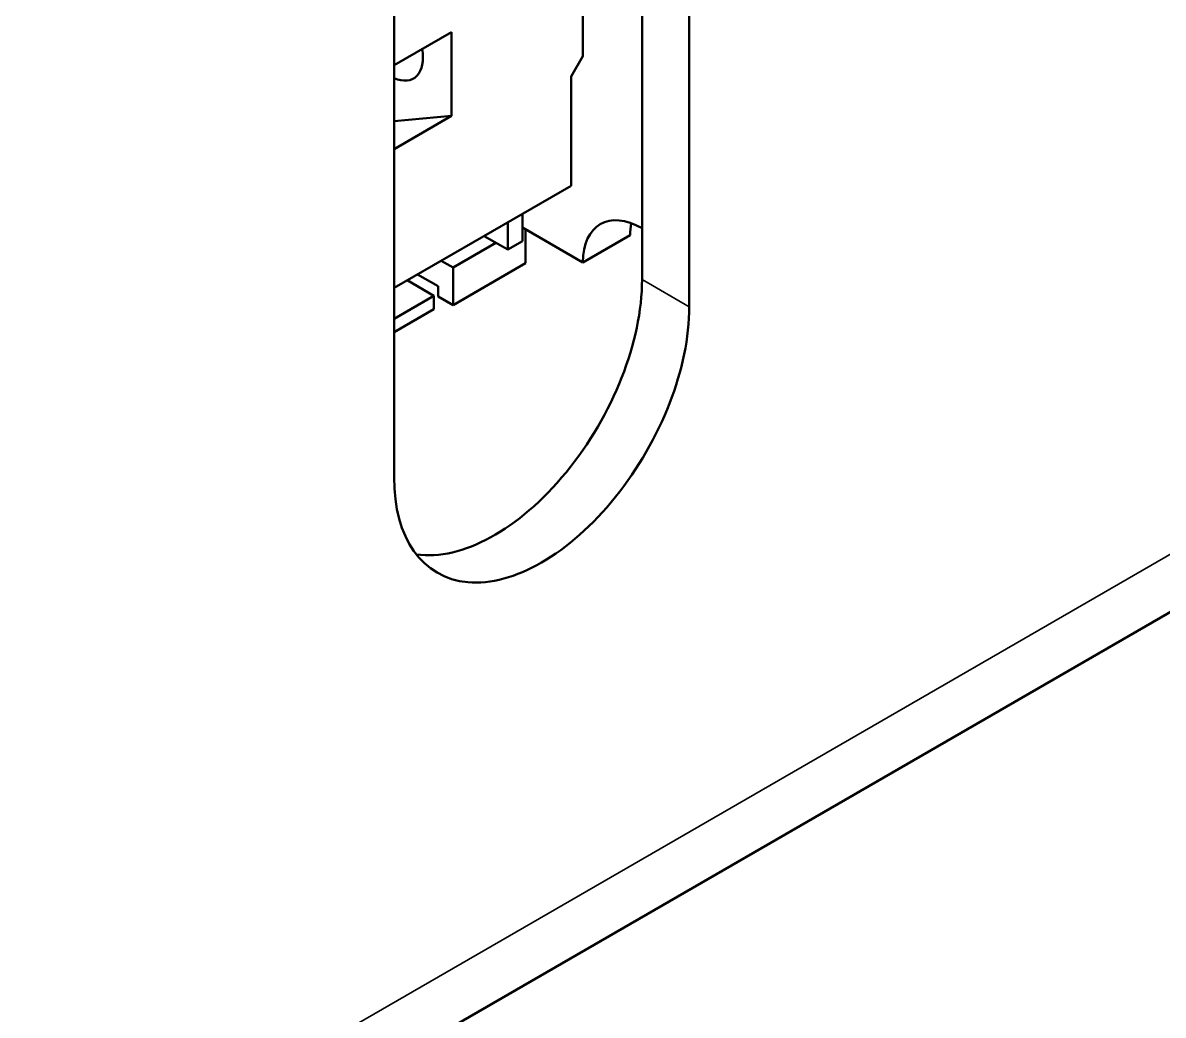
# Model space of a CAD drawing. Header units: millimetres. Extents: x 3137 to 5094, y 789 to 1822.
# Drawn here: x 4212.82 to 4240.13, y 1575.23 to 1598.99 of the extents above; entities that cross this region are included whole.
import ezdxf

# ---------------------------------------------------------------- set-up
doc = ezdxf.new("R2010")
doc.units = ezdxf.units.MM
doc.header["$LTSCALE"] = 1.8
doc.layers.add('외형선(ISO)', color=7, linetype='Continuous', lineweight=50)
doc.layers.add('좁은 외형선(ISO)', color=7, linetype='Continuous', lineweight=35)

msp = doc.modelspace()

# ---------------------------------------------------------------- linework, layer by layer
at = {"layer": '외형선(ISO)'}
for p, q in [((4227.646, 1592.848), (4227.646, 1621.426)), ((4228.777, 1620.772), (4228.777, 1592.195)), ((4221.706, 1588.112), (4221.706, 1616.69)), ((4226.232, 1601.266), (4226.232, 1598.196)), ((4221.706, 1597.976), (4223.085, 1598.772)), ((4223.085, 1596.763), (4223.085, 1598.772)), ((4225.949, 1597.706), (4226.232, 1598.196)), ((4225.949, 1595.094), (4225.949, 1597.706)), ((4223.085, 1596.763), (4221.706, 1595.967)), ((4223.085, 1596.763), (4221.706, 1596.64)), ((4221.706, 1592.644), (4225.949, 1595.094)), ((4224.782, 1593.767), (4224.782, 1594.42)), ((4224.429, 1593.563), (4224.429, 1594.216)), ((4224.782, 1594.093), (4226.232, 1593.256)), ((4224.853, 1593.236), (4224.853, 1594.053)), ((4223.12, 1593.134), (4224.146, 1593.726)), ((4223.863, 1593.889), (4224.429, 1593.563)), ((4224.429, 1593.563), (4224.782, 1593.767)), ((4226.232, 1593.256), (4227.363, 1593.91)), ((4222.838, 1593.297), (4223.12, 1593.134)), ((4223.12, 1592.236), (4224.853, 1593.236)), ((4222.767, 1592.685), (4222.272, 1592.971)), ((4223.12, 1593.134), (4223.12, 1592.236)), ((4222.024, 1592.828), (4222.661, 1592.46)), ((4222.767, 1592.44), (4222.767, 1592.685)), ((4222.661, 1592.46), (4221.706, 1591.909)), ((4222.661, 1592.134), (4222.661, 1592.46)), ((4223.12, 1592.236), (4222.767, 1592.44)), ((4222.661, 1592.134), (4221.706, 1591.583)), ((4251.263, 1591.216), (4034.181, 1465.884))]:
    msp.add_line(p, q, dxfattribs=at)
for centre, major_axis, start_param, end_param in [((4221.621, 1598.613), (0.55, -0.953), 5.607096, 7.283391), ((4227.646, 1592.44), (-1, 1.732), 5.497787, 7.068583), ((4228.777, 1593.093), (1, -1.732), 3.742857, 3.926991), ((4224.11, 1590.807), (-2.5, -4.33), 0.228251, 2.356194), ((4225.242, 1590.154), (-2.5, -4.33), 5.497787, 8.63938)]:
    msp.add_ellipse(centre, major_axis=major_axis, ratio=0.57735, start_param=start_param, end_param=end_param, dxfattribs=at)
at = {"layer": '좁은 외형선(ISO)'}
for p, q in [((4252.112, 1593.093), (4035.03, 1467.761)), ((4228.777, 1592.195), (4227.646, 1592.848))]:
    msp.add_line(p, q, dxfattribs=at)

doc.saveas('drawing.dxf')
